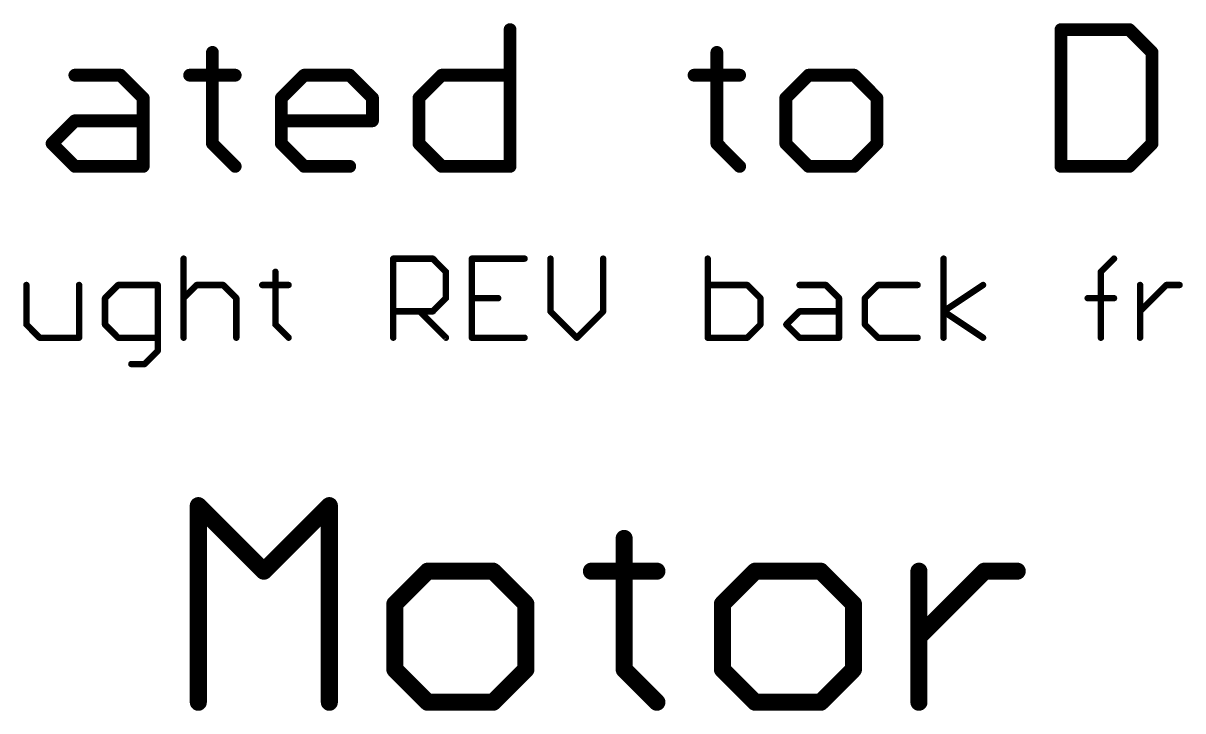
# Model space of a CAD drawing. Extents: x -18 to 155, y -13 to 99.
# Drawn here: x 10.27 to 24.07, y 73.3 to 81.48 of the extents above; entities that cross this region are included whole.
import ezdxf

# ---------------------------------------------------------------- set-up
doc = ezdxf.new("R2010")
doc.units = 0
doc.layers.add('25', color=253, linetype='CONTINUOUS')

msp = doc.modelspace()

# ---------------------------------------------------------------- linework, layer by layer
at = {"layer": '25'}
for points, const_width in [([(16.0667, 81.4032), (16.0667, 79.7762)], 0.1524), ([(22.6221, 81.4032), (22.6221, 79.7762)], 0.1524), ([(23.4356, 81.4032), (22.6221, 81.4032)], 0.1524), ([(23.7067, 81.132), (23.4356, 81.4032)], 0.1524), ([(12.5246, 81.132), (12.5246, 80.0474)], 0.1524), ([(18.5275, 81.132), (18.5275, 80.0474)], 0.1524), ([(23.7067, 80.0474), (23.7067, 81.132)], 0.1524), ([(10.8874, 80.8609), (11.4298, 80.8609)], 0.1524), ([(11.4298, 80.8609), (11.7009, 80.5897)], 0.1524), ([(12.2534, 80.8609), (12.7957, 80.8609)], 0.1524), ([(13.3449, 80.5897), (13.616, 80.8609)], 0.1524), ([(13.616, 80.8609), (14.1584, 80.8609)], 0.1524), ([(14.1584, 80.8609), (14.4295, 80.5897)], 0.1524), ([(14.982, 80.5897), (15.2532, 80.8609)], 0.1524), ([(15.2532, 80.8609), (16.0667, 80.8609)], 0.1524), ([(18.2563, 80.8609), (18.7987, 80.8609)], 0.1524), ([(19.6189, 80.8609), (19.3478, 80.5897)], 0.1524), ([(20.1613, 80.8609), (19.6189, 80.8609)], 0.1524), ([(20.4324, 80.5897), (20.1613, 80.8609)], 0.1524), ([(11.7009, 80.5897), (11.7009, 79.7762)], 0.1524), ([(13.3449, 80.0474), (13.3449, 80.5897)], 0.1524), ([(14.4295, 80.5897), (14.4295, 80.3185)], 0.1524), ([(14.982, 80.0474), (14.982, 80.5897)], 0.1524), ([(19.3478, 80.5897), (19.3478, 80.0474)], 0.1524), ([(20.4324, 80.0474), (20.4324, 80.5897)], 0.1524), ([(10.6163, 80.0474), (10.8874, 80.3185)], 0.1524), ([(10.8874, 80.3185), (11.7009, 80.3185)], 0.1524), ([(14.4295, 80.3185), (13.3449, 80.3185)], 0.1524), ([(10.8874, 79.7762), (10.6163, 80.0474)], 0.1524), ([(12.5246, 80.0474), (12.7957, 79.7762)], 0.1524), ([(13.616, 79.7762), (13.3449, 80.0474)], 0.1524), ([(15.2532, 79.7762), (14.982, 80.0474)], 0.1524), ([(18.5275, 80.0474), (18.7987, 79.7762)], 0.1524), ([(19.3478, 80.0474), (19.6189, 79.7762)], 0.1524), ([(20.1613, 79.7762), (20.4324, 80.0474)], 0.1524), ([(23.4356, 79.7762), (23.7067, 80.0474)], 0.1524), ([(11.7009, 79.7762), (10.8874, 79.7762)], 0.1524), ([(14.1584, 79.7762), (13.616, 79.7762)], 0.1524), ([(16.0667, 79.7762), (15.2532, 79.7762)], 0.1524), ([(19.6189, 79.7762), (20.1613, 79.7762)], 0.1524), ([(22.6221, 79.7762), (23.4356, 79.7762)], 0.1524), ([(12.1818, 78.6787), (12.1818, 77.7381)], 0.0762), ([(14.6766, 77.7381), (14.6766, 78.6787)], 0.0762), ([(14.6766, 78.6787), (15.1469, 78.6787)], 0.0762), ([(15.1469, 78.6787), (15.3036, 78.5219)], 0.0762), ([(16.2392, 78.6787), (15.6121, 78.6787)], 0.0762), ([(15.6121, 78.6787), (15.6121, 77.7381)], 0.0762), ([(16.5476, 78.6787), (16.5476, 78.0516)], 0.0762), ([(17.1747, 78.0516), (17.1747, 78.6787)], 0.0762), ([(18.4186, 78.6787), (18.4186, 77.7381)], 0.0762), ([(21.2252, 77.7381), (21.2252, 78.6787)], 0.0762), ([(23.0971, 78.5219), (23.2538, 78.6787)], 0.0762), ([(13.2741, 78.5219), (13.2741, 77.8949)], 0.0762), ([(15.3036, 78.5219), (15.3036, 78.2084)], 0.0762), ([(23.0971, 77.7381), (23.0971, 78.5219)], 0.0762), ([(10.3108, 78.3652), (10.3108, 77.8949)], 0.0762), ([(10.9379, 77.7381), (10.9379, 78.3652)], 0.0762), ([(11.4031, 78.3652), (11.2463, 78.2084)], 0.0762), ([(11.8734, 78.3652), (11.4031, 78.3652)], 0.0762), ([(11.8734, 77.5813), (11.8734, 78.3652)], 0.0762), ([(12.1818, 78.2084), (12.3386, 78.3652)], 0.0762), ([(12.3386, 78.3652), (12.6521, 78.3652)], 0.0762), ([(12.6521, 78.3652), (12.8089, 78.2084)], 0.0762), ([(13.1174, 78.3652), (13.4309, 78.3652)], 0.0762), ([(18.8889, 78.3652), (18.4186, 78.3652)], 0.0762), ([(19.0457, 78.2084), (18.8889, 78.3652)], 0.0762), ([(19.5109, 78.3652), (19.8245, 78.3652)], 0.0762), ([(19.8245, 78.3652), (19.9812, 78.2084)], 0.0762), ([(20.4464, 78.3652), (20.2897, 78.2084)], 0.0762), ([(20.9167, 78.3652), (20.4464, 78.3652)], 0.0762), ([(21.2252, 78.0516), (21.6955, 78.3652)], 0.0762), ([(23.564, 77.7381), (23.564, 78.3652)], 0.0762), ([(23.564, 78.0516), (23.8775, 78.3652)], 0.0762), ([(23.8775, 78.3652), (24.0343, 78.3652)], 0.0762), ([(11.2463, 78.2084), (11.2463, 77.8949)], 0.0762), ([(12.8089, 78.2084), (12.8089, 77.7381)], 0.0762), ([(15.3036, 78.2084), (15.1469, 78.0516)], 0.0762), ([(15.6121, 78.2084), (15.9256, 78.2084)], 0.0762), ([(19.0457, 77.8949), (19.0457, 78.2084)], 0.0762), ([(19.9812, 78.2084), (19.9812, 77.7381)], 0.0762), ([(20.2897, 78.2084), (20.2897, 77.8949)], 0.0762), ([(22.9403, 78.2084), (23.2538, 78.2084)], 0.0762), ([(15.1469, 78.0516), (14.6766, 78.0516)], 0.0762), ([(14.9901, 78.0516), (15.3036, 77.7381)], 0.0762), ([(16.5476, 78.0516), (16.8611, 77.7381)], 0.0762), ([(16.8611, 77.7381), (17.1747, 78.0516)], 0.0762), ([(19.3542, 77.8949), (19.5109, 78.0516)], 0.0762), ([(19.5109, 78.0516), (19.9812, 78.0516)], 0.0762), ([(21.6955, 77.7381), (21.2252, 78.0516)], 0.0762), ([(10.3108, 77.8949), (10.4676, 77.7381)], 0.0762), ([(11.2463, 77.8949), (11.4031, 77.7381)], 0.0762), ([(13.2741, 77.8949), (13.4309, 77.7381)], 0.0762), ([(18.8889, 77.7381), (19.0457, 77.8949)], 0.0762), ([(19.5109, 77.7381), (19.3542, 77.8949)], 0.0762), ([(20.2897, 77.8949), (20.4464, 77.7381)], 0.0762), ([(10.4676, 77.7381), (10.9379, 77.7381)], 0.0762), ([(11.4031, 77.7381), (11.8734, 77.7381)], 0.0762), ([(15.6121, 77.7381), (16.2392, 77.7381)], 0.0762), ([(18.4186, 77.7381), (18.8889, 77.7381)], 0.0762), ([(19.9812, 77.7381), (19.5109, 77.7381)], 0.0762), ([(20.4464, 77.7381), (20.9167, 77.7381)], 0.0762), ([(11.7166, 77.4246), (11.8734, 77.5813)], 0.0762), ([(11.5599, 77.4246), (11.7166, 77.4246)], 0.0762), ([(12.3568, 73.4016), (12.3568, 75.7404)], 0.2032), ([(12.3568, 75.7404), (13.1364, 74.9608)], 0.2032), ([(13.1364, 74.9608), (13.916, 75.7404)], 0.2032), ([(13.916, 75.7404), (13.916, 73.4016)], 0.2032), ([(17.4242, 75.3506), (17.4242, 73.7914)], 0.2032), ([(15.0854, 74.9608), (14.6956, 74.571)], 0.2032), ([(15.865, 74.9608), (15.0854, 74.9608)], 0.2032), ([(16.2548, 74.571), (15.865, 74.9608)], 0.2032), ([(17.0344, 74.9608), (17.814, 74.9608)], 0.2032), ([(18.9834, 74.9608), (18.5936, 74.571)], 0.2032), ([(19.763, 74.9608), (18.9834, 74.9608)], 0.2032), ([(20.1528, 74.571), (19.763, 74.9608)], 0.2032), ([(20.9324, 73.4016), (20.9324, 74.9608)], 0.2032), ([(20.9324, 74.1812), (21.712, 74.9608)], 0.2032), ([(21.712, 74.9608), (22.1018, 74.9608)], 0.2032), ([(14.6956, 74.571), (14.6956, 73.7914)], 0.2032), ([(16.2548, 73.7914), (16.2548, 74.571)], 0.2032), ([(18.5936, 74.571), (18.5936, 73.7914)], 0.2032), ([(20.1528, 73.7914), (20.1528, 74.571)], 0.2032), ([(14.6956, 73.7914), (15.0854, 73.4016)], 0.2032), ([(15.865, 73.4016), (16.2548, 73.7914)], 0.2032), ([(17.4242, 73.7914), (17.814, 73.4016)], 0.2032), ([(18.5936, 73.7914), (18.9834, 73.4016)], 0.2032), ([(19.763, 73.4016), (20.1528, 73.7914)], 0.2032), ([(15.0854, 73.4016), (15.865, 73.4016)], 0.2032), ([(18.9834, 73.4016), (19.763, 73.4016)], 0.2032)]:
    msp.add_lwpolyline(points, dxfattribs=dict(at, const_width=const_width))
for points, const_width in [([(16.1048, 81.4032, 1), (16.0286, 81.4032)], 0.0762), ([(22.6602, 81.4032, 1), (22.584, 81.4032)], 0.0762), ([(22.6221, 81.4413, 1), (22.6221, 81.3651)], 0.0762), ([(23.4625, 81.4301, 1), (23.4086, 81.3762)], 0.0762), ([(23.4356, 81.3651, 1), (23.4356, 81.4413)], 0.0762), ([(12.5627, 81.132, 1), (12.4865, 81.132)], 0.0762), ([(18.5656, 81.132, 1), (18.4894, 81.132)], 0.0762), ([(23.7448, 81.132, 1), (23.6686, 81.132)], 0.0762), ([(23.6798, 81.1051, 1), (23.7337, 81.159)], 0.0762), ([(10.8874, 80.899, 1), (10.8874, 80.8228)], 0.0762), ([(11.4567, 80.8878, 1), (11.4028, 80.8339)], 0.0762), ([(11.4298, 80.8228, 1), (11.4298, 80.899)], 0.0762), ([(12.2534, 80.899, 1), (12.2534, 80.8228)], 0.0762), ([(12.7957, 80.8228, 1), (12.7957, 80.899)], 0.0762), ([(13.616, 80.899, 1), (13.616, 80.8228)], 0.0762), ([(13.643, 80.8339, 1), (13.5891, 80.8878)], 0.0762), ([(14.1853, 80.8878, 1), (14.1314, 80.8339)], 0.0762), ([(14.1584, 80.8228, 1), (14.1584, 80.899)], 0.0762), ([(15.2532, 80.899, 1), (15.2532, 80.8228)], 0.0762), ([(15.2801, 80.8339, 1), (15.2262, 80.8878)], 0.0762), ([(16.0667, 80.8228, 1), (16.0667, 80.899)], 0.0762), ([(18.2563, 80.899, 1), (18.2563, 80.8228)], 0.0762), ([(18.7987, 80.8228, 1), (18.7987, 80.899)], 0.0762), ([(19.6189, 80.899, 1), (19.6189, 80.8228)], 0.0762), ([(19.6459, 80.8339, 1), (19.592, 80.8878)], 0.0762), ([(20.1882, 80.8878, 1), (20.1343, 80.8339)], 0.0762), ([(20.1613, 80.8228, 1), (20.1613, 80.899)], 0.0762), ([(11.739, 80.5897, 1), (11.6628, 80.5897)], 0.0762), ([(11.674, 80.5628, 1), (11.7279, 80.6166)], 0.0762), ([(13.383, 80.5897, 1), (13.3068, 80.5897)], 0.0762), ([(13.3179, 80.6166, 1), (13.3718, 80.5628)], 0.0762), ([(14.4676, 80.5897, 1), (14.3914, 80.5897)], 0.0762), ([(14.4026, 80.5628, 1), (14.4565, 80.6166)], 0.0762), ([(15.0201, 80.5897, 1), (14.9439, 80.5897)], 0.0762), ([(14.9551, 80.6166, 1), (15.009, 80.5628)], 0.0762), ([(19.3859, 80.5897, 1), (19.3097, 80.5897)], 0.0762), ([(19.3208, 80.6166, 1), (19.3747, 80.5628)], 0.0762), ([(20.4705, 80.5897, 1), (20.3943, 80.5897)], 0.0762), ([(20.4055, 80.5628, 1), (20.4594, 80.6166)], 0.0762), ([(10.8874, 80.3566, 1), (10.8874, 80.2804)], 0.0762), ([(10.9144, 80.2916, 1), (10.8605, 80.3455)], 0.0762), ([(11.7009, 80.2804, 1), (11.7009, 80.3566)], 0.0762), ([(13.3449, 80.3566, 1), (13.3449, 80.2804)], 0.0762), ([(14.3914, 80.3185, 1), (14.4676, 80.3185)], 0.0762), ([(14.4295, 80.2804, 1), (14.4295, 80.3566)], 0.0762), ([(10.6432, 80.0743, 1), (10.5893, 80.0204)], 0.0762), ([(10.5893, 80.0743, 1), (10.6432, 80.0204)], 0.0762), ([(12.5515, 80.0743, 1), (12.4976, 80.0204)], 0.0762), ([(12.4865, 80.0474, 1), (12.5627, 80.0474)], 0.0762), ([(13.3718, 80.0743, 1), (13.3179, 80.0204)], 0.0762), ([(13.3068, 80.0474, 1), (13.383, 80.0474)], 0.0762), ([(15.009, 80.0743, 1), (14.9551, 80.0204)], 0.0762), ([(14.9439, 80.0474, 1), (15.0201, 80.0474)], 0.0762), ([(18.5544, 80.0743, 1), (18.5005, 80.0204)], 0.0762), ([(18.4894, 80.0474, 1), (18.5656, 80.0474)], 0.0762), ([(19.3747, 80.0743, 1), (19.3208, 80.0204)], 0.0762), ([(19.3097, 80.0474, 1), (19.3859, 80.0474)], 0.0762), ([(20.3943, 80.0474, 1), (20.4705, 80.0474)], 0.0762), ([(20.4594, 80.0204, 1), (20.4055, 80.0743)], 0.0762), ([(23.6686, 80.0474, 1), (23.7448, 80.0474)], 0.0762), ([(23.7337, 80.0204, 1), (23.6798, 80.0743)], 0.0762), ([(10.8874, 79.8143, 1), (10.8874, 79.7381)], 0.0762), ([(10.8605, 79.7493, 1), (10.9144, 79.8031)], 0.0762), ([(11.6628, 79.7762, 1), (11.739, 79.7762)], 0.0762), ([(11.7009, 79.7381, 1), (11.7009, 79.8143)], 0.0762), ([(12.7688, 79.7493, 1), (12.8227, 79.8031)], 0.0762), ([(13.616, 79.8143, 1), (13.616, 79.7381)], 0.0762), ([(13.5891, 79.7493, 1), (13.643, 79.8031)], 0.0762), ([(14.1584, 79.7381, 1), (14.1584, 79.8143)], 0.0762), ([(15.2532, 79.8143, 1), (15.2532, 79.7381)], 0.0762), ([(15.2262, 79.7493, 1), (15.2801, 79.8031)], 0.0762), ([(16.0286, 79.7762, 1), (16.1048, 79.7762)], 0.0762), ([(16.0667, 79.7381, 1), (16.0667, 79.8143)], 0.0762), ([(18.7717, 79.7493, 1), (18.8256, 79.8031)], 0.0762), ([(19.6189, 79.8143, 1), (19.6189, 79.7381)], 0.0762), ([(19.592, 79.7493, 1), (19.6459, 79.8031)], 0.0762), ([(20.1343, 79.8031, 1), (20.1882, 79.7493)], 0.0762), ([(20.1613, 79.7381, 1), (20.1613, 79.8143)], 0.0762), ([(22.6221, 79.8143, 1), (22.6221, 79.7381)], 0.0762), ([(22.584, 79.7762, 1), (22.6602, 79.7762)], 0.0762), ([(23.4086, 79.8031, 1), (23.4625, 79.7493)], 0.0762), ([(23.4356, 79.7381, 1), (23.4356, 79.8143)], 0.0762), ([(12.2009, 78.6787, 1), (12.1628, 78.6787)], 0.0381), ([(14.6956, 78.6787, 1), (14.6575, 78.6787)], 0.0381), ([(14.6766, 78.6978, 1), (14.6766, 78.6597)], 0.0381), ([(15.1603, 78.6922, 1), (15.1334, 78.6652)], 0.0381), ([(15.1469, 78.6597, 1), (15.1469, 78.6978)], 0.0381), ([(15.6311, 78.6787, 1), (15.593, 78.6787)], 0.0381), ([(15.6121, 78.6978, 1), (15.6121, 78.6597)], 0.0381), ([(16.2392, 78.6597, 1), (16.2392, 78.6978)], 0.0381), ([(16.5666, 78.6787, 1), (16.5285, 78.6787)], 0.0381), ([(17.1937, 78.6787, 1), (17.1556, 78.6787)], 0.0381), ([(18.4377, 78.6787, 1), (18.3996, 78.6787)], 0.0381), ([(21.2442, 78.6787, 1), (21.2061, 78.6787)], 0.0381), ([(23.2673, 78.6652, 1), (23.2404, 78.6922)], 0.0381), ([(13.2932, 78.5219, 1), (13.2551, 78.5219)], 0.0381), ([(15.3227, 78.5219, 1), (15.2846, 78.5219)], 0.0381), ([(15.2902, 78.5085, 1), (15.3171, 78.5354)], 0.0381), ([(23.1161, 78.5219, 1), (23.078, 78.5219)], 0.0381), ([(23.0836, 78.5354, 1), (23.1105, 78.5085)], 0.0381), ([(10.3299, 78.3652, 1), (10.2918, 78.3652)], 0.0381), ([(10.9569, 78.3652, 1), (10.9188, 78.3652)], 0.0381), ([(11.4031, 78.3842, 1), (11.4031, 78.3461)], 0.0381), ([(11.4166, 78.3517, 1), (11.3896, 78.3786)], 0.0381), ([(11.8924, 78.3652, 1), (11.8543, 78.3652)], 0.0381), ([(11.8734, 78.3461, 1), (11.8734, 78.3842)], 0.0381), ([(12.3386, 78.3842, 1), (12.3386, 78.3461)], 0.0381), ([(12.3521, 78.3517, 1), (12.3251, 78.3786)], 0.0381), ([(12.6656, 78.3786, 1), (12.6387, 78.3517)], 0.0381), ([(12.6521, 78.3461, 1), (12.6521, 78.3842)], 0.0381), ([(13.1174, 78.3842, 1), (13.1174, 78.3461)], 0.0381), ([(13.4309, 78.3461, 1), (13.4309, 78.3842)], 0.0381), ([(18.4186, 78.3842, 1), (18.4186, 78.3461)], 0.0381), ([(18.9024, 78.3786, 1), (18.8755, 78.3517)], 0.0381), ([(18.8889, 78.3461, 1), (18.8889, 78.3842)], 0.0381), ([(19.5109, 78.3842, 1), (19.5109, 78.3461)], 0.0381), ([(19.8379, 78.3786, 1), (19.811, 78.3517)], 0.0381), ([(19.8245, 78.3461, 1), (19.8245, 78.3842)], 0.0381), ([(20.4464, 78.3842, 1), (20.4464, 78.3461)], 0.0381), ([(20.4599, 78.3517, 1), (20.433, 78.3786)], 0.0381), ([(20.9167, 78.3461, 1), (20.9167, 78.3842)], 0.0381), ([(21.7061, 78.3493, 1), (21.6849, 78.381)], 0.0381), ([(23.583, 78.3652, 1), (23.5449, 78.3652)], 0.0381), ([(23.8775, 78.3842, 1), (23.8775, 78.3461)], 0.0381), ([(23.891, 78.3517, 1), (23.8641, 78.3786)], 0.0381), ([(24.0343, 78.3461, 1), (24.0343, 78.3842)], 0.0381), ([(11.2654, 78.2084, 1), (11.2273, 78.2084)], 0.0381), ([(12.828, 78.2084, 1), (12.7899, 78.2084)], 0.0381), ([(15.3171, 78.1949, 1), (15.2902, 78.2219)], 0.0381), ([(15.6121, 78.2274, 1), (15.6121, 78.1894)], 0.0381), ([(15.9256, 78.1894, 1), (15.9256, 78.2274)], 0.0381), ([(19.0648, 78.2084, 1), (19.0267, 78.2084)], 0.0381), ([(20.0003, 78.2084, 1), (19.9622, 78.2084)], 0.0381), ([(20.3087, 78.2084, 1), (20.2706, 78.2084)], 0.0381), ([(22.9403, 78.2274, 1), (22.9403, 78.1894)], 0.0381), ([(23.2538, 78.1894, 1), (23.2538, 78.2274)], 0.0381), ([(11.2329, 78.2219, 1), (11.2598, 78.1949)], 0.0381), ([(12.1684, 78.2219, 1), (12.1953, 78.1949)], 0.0381), ([(12.7954, 78.1949, 1), (12.8224, 78.2219)], 0.0381), ([(15.2846, 78.2084, 1), (15.3227, 78.2084)], 0.0381), ([(19.0322, 78.1949, 1), (19.0592, 78.2219)], 0.0381), ([(19.9678, 78.1949, 1), (19.9947, 78.2219)], 0.0381), ([(20.2762, 78.2219, 1), (20.3031, 78.1949)], 0.0381), ([(14.6766, 78.0707, 1), (14.6766, 78.0326)], 0.0381), ([(15.0036, 78.0651, 1), (14.9766, 78.0382)], 0.0381), ([(15.1334, 78.0651, 1), (15.1603, 78.0382)], 0.0381), ([(15.1469, 78.0326, 1), (15.1469, 78.0707)], 0.0381), ([(16.5611, 78.0651, 1), (16.5341, 78.0382)], 0.0381), ([(16.5285, 78.0516, 1), (16.5666, 78.0516)], 0.0381), ([(17.1556, 78.0516, 1), (17.1937, 78.0516)], 0.0381), ([(17.1881, 78.0382, 1), (17.1612, 78.0651)], 0.0381), ([(19.5109, 78.0707, 1), (19.5109, 78.0326)], 0.0381), ([(19.5244, 78.0382, 1), (19.4975, 78.0651)], 0.0381), ([(19.9812, 78.0326, 1), (19.9812, 78.0707)], 0.0381), ([(21.2358, 78.0675, 1), (21.2146, 78.0358)], 0.0381), ([(21.2146, 78.0675, 1), (21.2358, 78.0358)], 0.0381), ([(23.5505, 78.0651, 1), (23.5775, 78.0382)], 0.0381), ([(10.3243, 77.9083, 1), (10.2973, 77.8814)], 0.0381), ([(10.2918, 77.8949, 1), (10.3299, 77.8949)], 0.0381), ([(11.2273, 77.8949, 1), (11.2654, 77.8949)], 0.0381), ([(11.2598, 77.9083, 1), (11.2329, 77.8814)], 0.0381), ([(13.2876, 77.9083, 1), (13.2607, 77.8814)], 0.0381), ([(13.2551, 77.8949, 1), (13.2932, 77.8949)], 0.0381), ([(19.0267, 77.8949, 1), (19.0648, 77.8949)], 0.0381), ([(19.0592, 77.8814, 1), (19.0322, 77.9083)], 0.0381), ([(19.3676, 77.9083, 1), (19.3407, 77.8814)], 0.0381), ([(19.3407, 77.9083, 1), (19.3676, 77.8814)], 0.0381), ([(20.3031, 77.9083, 1), (20.2762, 77.8814)], 0.0381), ([(20.2706, 77.8949, 1), (20.3087, 77.8949)], 0.0381), ([(10.4676, 77.7571, 1), (10.4676, 77.7191)], 0.0381), ([(10.4541, 77.7246, 1), (10.481, 77.7516)], 0.0381), ([(10.9188, 77.7381, 1), (10.9569, 77.7381)], 0.0381), ([(10.9379, 77.7191, 1), (10.9379, 77.7571)], 0.0381), ([(11.4031, 77.7571, 1), (11.4031, 77.7191)], 0.0381), ([(11.3896, 77.7246, 1), (11.4166, 77.7516)], 0.0381), ([(11.8734, 77.7191, 1), (11.8734, 77.7571)], 0.0381), ([(12.1628, 77.7381, 1), (12.2009, 77.7381)], 0.0381), ([(12.7899, 77.7381, 1), (12.828, 77.7381)], 0.0381), ([(13.4174, 77.7246, 1), (13.4444, 77.7516)], 0.0381), ([(14.6575, 77.7381, 1), (14.6956, 77.7381)], 0.0381), ([(15.2902, 77.7246, 1), (15.3171, 77.7516)], 0.0381), ([(15.593, 77.7381, 1), (15.6311, 77.7381)], 0.0381), ([(15.6121, 77.7571, 1), (15.6121, 77.7191)], 0.0381), ([(16.2392, 77.7191, 1), (16.2392, 77.7571)], 0.0381), ([(16.8477, 77.7516, 1), (16.8746, 77.7246)], 0.0381), ([(16.8477, 77.7246, 1), (16.8746, 77.7516)], 0.0381), ([(18.3996, 77.7381, 1), (18.4377, 77.7381)], 0.0381), ([(18.4186, 77.7571, 1), (18.4186, 77.7191)], 0.0381), ([(18.8755, 77.7516, 1), (18.9024, 77.7246)], 0.0381), ([(18.8889, 77.7191, 1), (18.8889, 77.7571)], 0.0381), ([(19.5109, 77.7571, 1), (19.5109, 77.7191)], 0.0381), ([(19.4975, 77.7246, 1), (19.5244, 77.7516)], 0.0381), ([(19.9622, 77.7381, 1), (20.0003, 77.7381)], 0.0381), ([(19.9812, 77.7191, 1), (19.9812, 77.7571)], 0.0381), ([(20.4464, 77.7571, 1), (20.4464, 77.7191)], 0.0381), ([(20.433, 77.7246, 1), (20.4599, 77.7516)], 0.0381), ([(20.9167, 77.7191, 1), (20.9167, 77.7571)], 0.0381), ([(21.2061, 77.7381, 1), (21.2442, 77.7381)], 0.0381), ([(21.6849, 77.7222, 1), (21.7061, 77.754)], 0.0381), ([(23.078, 77.7381, 1), (23.1161, 77.7381)], 0.0381), ([(23.5449, 77.7381, 1), (23.583, 77.7381)], 0.0381), ([(11.8543, 77.5813, 1), (11.8924, 77.5813)], 0.0381), ([(11.8869, 77.5679, 1), (11.8599, 77.5948)], 0.0381), ([(11.5599, 77.4436, 1), (11.5599, 77.4055)], 0.0381), ([(11.7032, 77.438, 1), (11.7301, 77.4111)], 0.0381), ([(11.7166, 77.4055, 1), (11.7166, 77.4436)], 0.0381), ([(12.4076, 75.7404, 1), (12.306, 75.7404)], 0.1016), ([(12.3927, 75.7763, 1), (12.3209, 75.7045)], 0.1016), ([(13.9668, 75.7404, 1), (13.8652, 75.7404)], 0.1016), ([(13.9519, 75.7045, 1), (13.8801, 75.7763)], 0.1016), ([(17.475, 75.3506, 1), (17.3734, 75.3506)], 0.1016), ([(13.1005, 74.9967, 1), (13.1723, 74.9249)], 0.1016), ([(13.1005, 74.9249, 1), (13.1723, 74.9967)], 0.1016), ([(15.0854, 75.0116, 1), (15.0854, 74.91)], 0.1016), ([(15.1213, 74.9249, 1), (15.0495, 74.9967)], 0.1016), ([(15.9009, 74.9967, 1), (15.8291, 74.9249)], 0.1016), ([(15.865, 74.91, 1), (15.865, 75.0116)], 0.1016), ([(17.0344, 75.0116, 1), (17.0344, 74.91)], 0.1016), ([(17.814, 74.91, 1), (17.814, 75.0116)], 0.1016), ([(18.9834, 75.0116, 1), (18.9834, 74.91)], 0.1016), ([(19.0193, 74.9249, 1), (18.9475, 74.9967)], 0.1016), ([(19.7989, 74.9967, 1), (19.7271, 74.9249)], 0.1016), ([(19.763, 74.91, 1), (19.763, 75.0116)], 0.1016), ([(20.9832, 74.9608, 1), (20.8816, 74.9608)], 0.1016), ([(21.712, 75.0116, 1), (21.712, 74.91)], 0.1016), ([(21.7479, 74.9249, 1), (21.6761, 74.9967)], 0.1016), ([(22.1018, 74.91, 1), (22.1018, 75.0116)], 0.1016), ([(14.7464, 74.571, 1), (14.6448, 74.571)], 0.1016), ([(14.6597, 74.6069, 1), (14.7315, 74.5351)], 0.1016), ([(16.3056, 74.571, 1), (16.204, 74.571)], 0.1016), ([(16.2189, 74.5351, 1), (16.2907, 74.6069)], 0.1016), ([(18.6444, 74.571, 1), (18.5428, 74.571)], 0.1016), ([(18.5577, 74.6069, 1), (18.6295, 74.5351)], 0.1016), ([(20.2036, 74.571, 1), (20.102, 74.571)], 0.1016), ([(20.1169, 74.5351, 1), (20.1887, 74.6069)], 0.1016), ([(20.8965, 74.2171, 1), (20.9683, 74.1453)], 0.1016), ([(14.7315, 73.8273, 1), (14.6597, 73.7555)], 0.1016), ([(14.6448, 73.7914, 1), (14.7464, 73.7914)], 0.1016), ([(16.204, 73.7914, 1), (16.3056, 73.7914)], 0.1016), ([(16.2907, 73.7555, 1), (16.2189, 73.8273)], 0.1016), ([(17.4601, 73.8273, 1), (17.3883, 73.7555)], 0.1016), ([(17.3734, 73.7914, 1), (17.475, 73.7914)], 0.1016), ([(18.6295, 73.8273, 1), (18.5577, 73.7555)], 0.1016), ([(18.5428, 73.7914, 1), (18.6444, 73.7914)], 0.1016), ([(20.102, 73.7914, 1), (20.2036, 73.7914)], 0.1016), ([(20.1887, 73.7555, 1), (20.1169, 73.8273)], 0.1016), ([(12.306, 73.4016, 1), (12.4076, 73.4016)], 0.1016), ([(13.8652, 73.4016, 1), (13.9668, 73.4016)], 0.1016), ([(15.0854, 73.4524, 1), (15.0854, 73.3508)], 0.1016), ([(15.0495, 73.3657, 1), (15.1213, 73.4375)], 0.1016), ([(15.8291, 73.4375, 1), (15.9009, 73.3657)], 0.1016), ([(15.865, 73.3508, 1), (15.865, 73.4524)], 0.1016), ([(17.7781, 73.3657, 1), (17.8499, 73.4375)], 0.1016), ([(18.9834, 73.4524, 1), (18.9834, 73.3508)], 0.1016), ([(18.9475, 73.3657, 1), (19.0193, 73.4375)], 0.1016), ([(19.7271, 73.4375, 1), (19.7989, 73.3657)], 0.1016), ([(19.763, 73.3508, 1), (19.763, 73.4524)], 0.1016), ([(20.8816, 73.4016, 1), (20.9832, 73.4016)], 0.1016)]:
    msp.add_lwpolyline(points, format="xyb", dxfattribs=dict(at, const_width=const_width))

doc.saveas('drawing.dxf')
